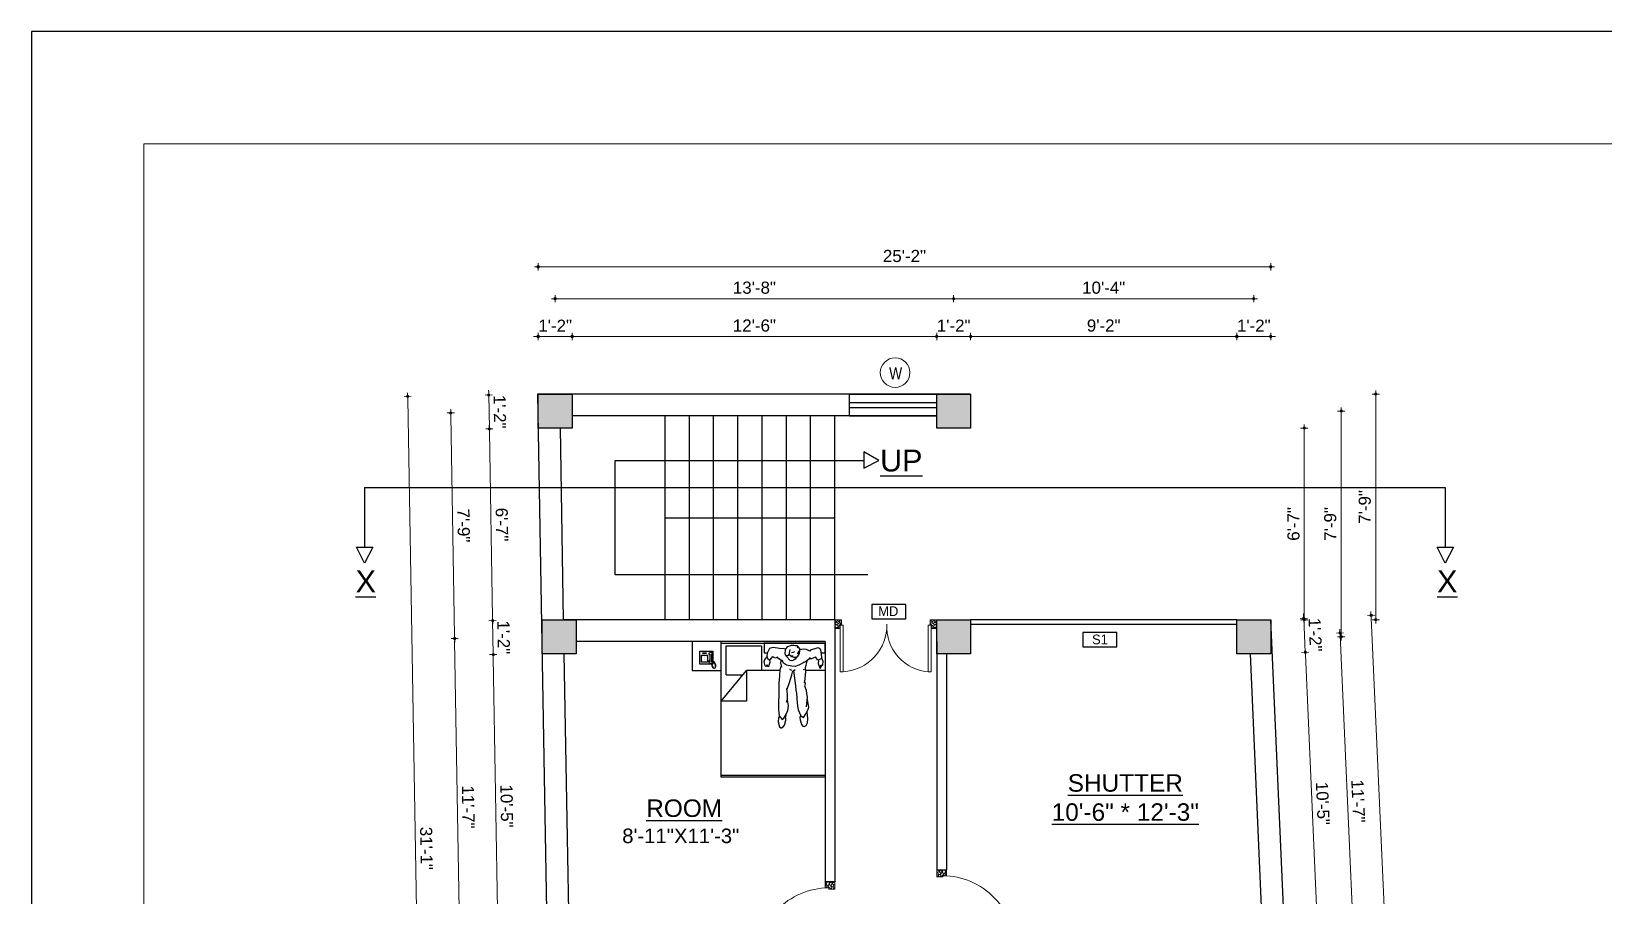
# Model space of a CAD drawing. Header units: inches. Extents: x -4763 to -1586, y -14268 to -12020.
# Drawn here: x -4763 to -4115, y -12376 to -12020 of the extents above; entities that cross this region are included whole.
import ezdxf

# ---------------------------------------------------------------- set-up
doc = ezdxf.new("R2010")
doc.units = ezdxf.units.IN
doc.header["$LTSCALE"] = 0.5
doc.header["$MEASUREMENT"] = 0
doc.header["$PDMODE"] = 66
for name, color, linetype, lineweight in [('door', 202, 'Continuous', 5), ('Ele', 7, 'Continuous', 30), ('ELE1', 3, 'Continuous', 9), ('hatch', 9, 'Continuous', 0), ('TEXT', 220, 'Continuous', 9), ('Toilet', 7, 'Continuous', 25), ('wall', 20, 'Continuous', 40)]:
    doc.layers.add(name, color=color, linetype=linetype, lineweight=lineweight)
doc.layers.add('furniture', color=31, linetype='Continuous')
doc.styles.add('arial', font='arial.ttf')
doc.styles.add('ordinary', font='ARIALN.TTF')
doc.styles.get("Standard").update_dxf_attribs({"font": 'arial.ttf'})
doc.dimstyles.new('S8', dxfattribs={"dimtxt": 5, "dimasz": 1, "dimexe": 6, "dimexo": 18, "dimgap": 1.9375, "dimtad": 1, "dimdec": 0, "dimzin": 3, "dimdsep": 46, "dimlunit": 4, "dimtxsty": 'Standard', "dimblk": 'dot 2', "dimcen": 12, "dimse1": 1, "dimse2": 1, "dimclrd": 1, "dimclre": 1, "dimclrt": 256, "dimadec": 0, "dimazin": 0, "dimtfac": 0.75, "dimtdec": 0, "dimtix": 1, "dimtmove": 1, "dimatfit": 3, "dimldrblk": 'DOT', "dimfxl": 1, "dimtolj": 1, "dimtzin": 0, "dimlwd": 9, "dimlwe": 9, "dimarcsym": 0})

# ---------------------------------------------------------------- blocks, each defined once
blk = doc.blocks.new('dot1')
at = {"layer": 'hatch'}
h = blk.add_hatch(color=256, dxfattribs=at)
edge = h.paths.add_edge_path()
edge.add_arc((0, 0), 1, 0, 360)
for p, q in [((3, 0), (-3, 0)), ((0, 3), (0, -3))]:
    blk.add_line(p, q, dxfattribs=at)
blk.add_circle((0, 0), 1, dxfattribs=at)
blk = doc.blocks.new('dot 2')
at = {"layer": 'hatch', "xscale": 0.5, "yscale": 0.5, "zscale": 0.5}
blk.add_blockref('dot1', (0, 0), dxfattribs=at)
blk = doc.blocks.new('*D1539')
at = {"layer": 'Defpoints', "color": 0, "transparency": 16777216}
for p in [(-4382.8, -12130.14), (-4547.16, -12169.47), (-4382.8, -12169.47)]:
    blk.add_point(p, dxfattribs=at)
at = {"layer": 'Toilet', "color": 1, "lineweight": 9, "transparency": 16777216}
blk.add_line((-4546.16, -12130.14), (-4383.8, -12130.14), dxfattribs=at)
at = {"layer": 'Toilet', "color": 1, "lineweight": 9, "transparency": 16777216, "rotation": 180}
blk.add_blockref('dot 2', (-4547.16, -12130.14), dxfattribs=at)
at = {"layer": 'Toilet', "color": 1, "lineweight": 9, "transparency": 16777216}
blk.add_blockref('dot 2', (-4382.8, -12130.14), dxfattribs=at)
at = {"layer": 'Toilet', "transparency": 16777216, "insert": (-4464.98, -12125.64), "char_height": 5, "attachment_point": 5}
blk.add_mtext('\\A1;13\'-8"', dxfattribs=at)
blk = doc.blocks.new('_Dot')
at = {"color": 0, "linetype": 'ByBlock', "lineweight": -2}
blk.add_line((-0.5, 0), (-1, 0), dxfattribs=at)
at = {"color": 0, "linetype": 'ByBlock', "const_width": 0.5}
blk.add_lwpolyline([(-0.25, 0, 1), (0.25, 0, 1)], format="xyb", close=True, dxfattribs=at)
blk = doc.blocks.new('*D1540')
at = {"layer": 'Defpoints', "color": 0, "transparency": 16777216}
for p in [(-4259.01, -12130.14), (-4382.8, -12169.47), (-4259.01, -12262.47)]:
    blk.add_point(p, dxfattribs=at)
at = {"layer": 'Toilet', "color": 1, "lineweight": 9, "transparency": 16777216}
blk.add_line((-4381.8, -12130.14), (-4260.01, -12130.14), dxfattribs=at)
at = {"layer": 'Toilet', "color": 1, "lineweight": 9, "transparency": 16777216, "rotation": 180}
blk.add_blockref('dot 2', (-4382.8, -12130.14), dxfattribs=at)
at = {"layer": 'Toilet', "color": 1, "lineweight": 9, "transparency": 16777216}
blk.add_blockref('dot 2', (-4259.01, -12130.14), dxfattribs=at)
at = {"layer": 'Toilet', "transparency": 16777216, "insert": (-4320.91, -12125.64), "char_height": 5, "attachment_point": 5}
blk.add_mtext('\\A1;10\'-4"', dxfattribs=at)
blk = doc.blocks.new('BED3')
at = {"layer": 'furniture'}
for p, q in [((82.68, 78), (22.7, 78)), ((22.7, 78), (22.7, 0)), ((82.68, 77.07), (22.7, 77.07)), ((82.68, 0), (82.68, 78)), ((55.62, 46.25), (56.4, 49.04)), ((55.84, 43.84), (55.62, 46.25)), ((56.4, 49.04), (57.04, 49.66)), ((57.04, 49.66), (57.58, 49.68)), ((57.58, 49.68), (58.45, 49.02)), ((58.45, 49.02), (59.2, 48.07)), ((59.2, 48.07), (60.04, 45.31)), ((60.04, 45.31), (59.91, 42.62)), ((68.21, 45.01), (69.06, 47.68)), ((69.06, 47.68), (69.82, 48.74)), ((69.82, 48.74), (70.54, 48.93)), ((70.54, 48.93), (71.64, 48.3)), ((71.64, 48.3), (72.45, 46.86)), ((72.45, 46.86), (72.74, 44.58)), ((55.77, 39.3), (56.17, 42.85)), ((55.86, 37.43), (55.77, 39.3)), ((56.1, 43.24), (55.84, 43.84)), ((55.94, 28.37), (55.86, 37.43)), ((56.17, 42.85), (57.82, 44.78)), ((57.82, 44.78), (58.8, 44.14)), ((58.8, 44.14), (59.86, 42.48)), ((59.86, 42.48), (61.08, 39.6)), ((60.07, 43.56), (60.16, 41.76)), ((61.47, 36.81), (60.9, 33.73)), ((61.08, 39.6), (61.47, 36.81)), ((66.61, 35.43), (66.9, 38.41)), ((66.9, 38.41), (67.36, 39.62)), ((67.36, 39.62), (68.66, 42.69)), ((68.17, 43.63), (68.21, 45.01)), ((68.55, 42.73), (68.17, 43.63)), ((68.66, 42.69), (70.17, 43.72)), ((70.17, 43.72), (71.54, 41.65)), ((71.54, 41.65), (72.48, 39.91)), ((71.88, 37.55), (72.48, 32.06)), ((72.55, 42.33), (72.29, 40.63)), ((73.32, 37.94), (72.46, 33.27)), ((72.48, 39.91), (73.07, 38.35)), ((72.74, 44.58), (72.55, 42.33)), ((73.07, 38.35), (73.32, 37.94)), ((37.32, 34.32, 11.36), (22.7, 34.32, 11.36)), ((22.7, 34.32, 11.36), (37.32, 16.7, 11.36)), ((37.32, 16.7, 11.36), (37.32, 34.32, 11.36)), ((55.89, 23.28), (55.94, 28.37)), ((60.44, 34.96), (60.97, 33.2)), ((60.98, 30.23), (60.64, 26.94)), ((60.73, 27.31), (62.35, 22.94)), ((60.97, 33.2), (60.98, 30.23)), ((65.5, 25.57), (65.74, 27.99)), ((65.74, 27.99), (66.23, 29.64)), ((66.23, 29.64), (66.61, 35.43)), ((66.23, 29.64), (66.4, 29.73)), ((71.85, 28.13), (70.94, 25.62)), ((72.17, 29.82), (71.85, 28.13)), ((72.48, 32.06), (72.17, 29.82)), ((25.57, 19.05, 12.8), (34.97, 19.05, 12.8)), ((25.57, 19.05, 12.8), (25.57, 2.35, 12.8)), ((56.15, 22.44), (55.89, 23.28)), ((56.53, 16.29), (56.15, 22.44)), ((62.35, 22.94), (63.47, 19.17)), ((63.47, 19.17), (64, 16.77)), ((64.38, 16.74), (65.5, 25.57)), ((70.61, 23.8), (71.04, 23.14)), ((71.26, 24.42), (70.99, 23.14)), ((71.04, 23.14), (71.48, 17.3)), ((71.05, 25.86), (71.26, 24.42)), ((6, 16.7), (22.7, 16.7)), ((6, 0), (6, 16.7)), ((10.41, 13.05, 27.83), (10.41, 5.54, 27.83)), ((18.02, 13.05, 27.83), (10.41, 13.05, 27.83)), ((11.39, 11.89, 27.83), (11.39, 7.83, 27.83)), ((14.87, 11.89, 27.83), (11.39, 11.89, 27.83)), ((12.26, 11.17, 27.83), (12.26, 11.17, 27.83)), ((12.26, 10.3, 27.83), (12.26, 10.3, 27.83)), ((12.26, 9.43, 27.83), (12.26, 9.43, 27.83)), ((13.13, 11.17, 27.83), (13.13, 11.17, 27.83)), ((13.13, 10.3, 27.83), (13.13, 10.3, 27.83)), ((13.13, 9.43, 27.83), (13.13, 9.43, 27.83)), ((14, 11.17, 27.83), (14, 11.17, 27.83)), ((14, 10.3, 27.83), (14, 10.3, 27.83)), ((14, 9.43, 27.83), (14, 9.43, 27.83)), ((14.87, 7.83, 27.83), (14.87, 11.89, 27.83)), ((16.24, 6.99, 27.83), (16.24, 11.62, 27.83)), ((17.03, 12.53, 27.83), (17.37, 13.59, 27.83)), ((17.17, 6.99, 27.83), (17.17, 11.62, 27.83)), ((17.18, 13.77, 27.83), (17.74, 13.96, 27.83)), ((17.37, 14.14, 27.83), (17.92, 14.33, 27.83)), ((17.55, 14.52, 27.83), (18.11, 14.7, 27.83)), ((17.74, 14.89, 27.83), (18.29, 15.07, 27.83)), ((18.02, 5.54, 27.83), (18.02, 13.05, 27.83)), ((18.11, 11.36, 27.83), (18.67, 11.55, 27.83)), ((18.23, 15.34, 27.83), (18.79, 15.52, 27.83)), ((18.29, 11.73, 27.83), (18.85, 11.92, 27.83)), ((18.48, 12.1, 27.83), (19.04, 12.29, 27.83)), ((18.67, 15.07, 27.83), (19.22, 15.26, 27.83)), ((18.67, 12.47, 27.83), (19.22, 12.66, 27.83)), ((18.85, 14.7, 27.83), (19.41, 14.89, 27.83)), ((18.85, 12.85, 27.83), (19.41, 13.03, 27.83)), ((19.04, 14.33, 27.83), (19.59, 14.52, 27.83)), ((19.04, 13.96, 27.83), (19.59, 14.14, 27.83)), ((19.04, 13.59, 27.83), (19.59, 13.77, 27.83)), ((19.04, 13.22, 27.83), (19.59, 13.4, 27.83)), ((22.7, 16.7), (22.7, 0)), ((56.5, 16.7, 11.36), (37.32, 16.7, 11.36)), ((45.91, 2.35, 12.8), (45.91, 16.7, 12.8)), ((48.05, 13.99), (47.51, 11.59)), ((47.51, 11.59), (47.82, 10.37)), ((47.82, 10.37), (49.19, 8.7)), ((48.58, 14.25), (48.05, 13.99)), ((49.2, 13.35), (48.58, 14.25)), ((49.19, 8.7), (49.53, 9.73)), ((49.49, 13.67), (49.2, 13.35)), ((50.24, 14.49), (49.48, 14.3)), ((49.48, 14.3), (49.49, 13.67)), ((49.53, 9.73), (50.23, 10.33)), ((50.8, 12), (49.97, 14.43)), ((50.23, 10.33), (50.82, 10.44)), ((50.57, 10.41), (50.8, 12)), ((52.33, 8.58), (50.82, 10.44)), ((53.04, 9.08), (52.52, 8.78)), ((54, 9.47), (53.04, 9.08)), ((55.17, 8.96), (54, 9.47)), ((55.99, 9.94), (54.93, 8.71)), ((57.02, 10.57), (55.99, 9.94)), ((57.25, 14.12), (56.53, 16.29)), ((57.18, 10.87), (57.02, 12.68)), ((58.21, 11.01), (57.02, 10.57)), ((57.09, 12.8), (57.46, 14.74)), ((58.72, 12.47), (58.02, 11.13)), ((60.45, 13.6), (58.72, 12.47)), ((63.39, 14.22), (60.45, 13.6)), ((62.52, 10.98), (60.46, 8.61)), ((62.14, 15.88), (63.34, 16.39)), ((63.53, 11.08), (62.52, 10.98)), ((65.39, 14.26), (63.39, 14.22)), ((64.83, 9.23), (63.51, 8.83)), ((64.43, 10.74), (63.53, 11.08)), ((65.36, 10.15), (64.43, 10.74)), ((64.68, 16.66), (65.34, 15.99)), ((65.92, 9.13), (64.83, 9.23)), ((66.22, 9.05), (65.36, 10.15)), ((67.58, 13.58), (65.39, 14.26)), ((66.53, 8.85), (65.92, 9.13)), ((70.45, 11.96), (67.58, 13.58)), ((70.93, 11.78), (69.96, 12.07)), ((70.61, 16.18), (70.18, 16.06)), ((71.32, 15.89), (70.61, 16.18)), ((72.16, 11.08), (70.93, 11.78)), ((71.48, 17.3), (71.29, 15.12)), ((71.42, 14.88), (71.74, 13.49)), ((82.68, 16.7, 11.36), (71.43, 16.7, 11.36)), ((71.74, 13.49), (72.22, 11.27)), ((73.33, 10.21), (72.16, 11.08)), ((74.08, 9.07), (73.33, 10.21)), ((74.72, 9.88), (73.62, 9.87)), ((77.15, 8.93), (74.72, 9.88)), ((78.49, 10.75), (77.21, 8.85)), ((80.06, 10.21), (78.49, 10.75)), ((78.72, 12.64), (79.29, 14.19)), ((78.75, 10.7), (78.72, 12.64)), ((79.29, 14.19), (79.36, 15.12)), ((79.36, 15.12), (79.94, 15.32)), ((80.14, 15.04), (79.94, 15.32)), ((80.63, 9.62), (80.06, 10.21)), ((80.14, 15.04), (80.27, 13.65)), ((80.27, 13.65), (80.8, 13.64)), ((80.35, 14.44), (81.28, 13.42)), ((81.57, 11.37), (80.69, 9.59)), ((80.69, 9.59), (80.83, 8.87)), ((81.28, 13.42), (81.57, 11.37)), ((82.68, 0), (82.68, 16.7)), ((22.7, 0), (6, 0)), ((10.41, 5.54, 27.83), (18.02, 5.54, 27.83)), ((11.39, 7.83, 27.83), (14.87, 7.83, 27.83)), ((12.26, 8.56, 27.83), (12.26, 8.56, 27.83)), ((14.14, 6.82, 27.83), (12.26, 6.82, 27.83)), ((12.26, 6.82, 27.83), (12.26, 6.38, 27.83)), ((12.26, 6.38, 27.83), (14.14, 6.38, 27.83)), ((13.13, 8.56, 27.83), (13.13, 8.56, 27.83)), ((14, 8.56, 27.83), (14, 8.56, 27.83)), ((14.14, 6.38, 27.83), (14.14, 6.82, 27.83)), ((22.7, 0.93), (82.68, 0.93)), ((82.68, 0), (22.7, 0)), ((25.57, 2.35, 12.8), (45.91, 2.35, 12.8)), ((49.19, 8.7), (49.43, 6.53)), ((49.43, 6.53), (50.75, 3.79)), ((50.75, 3.79), (52.76, 3.16)), ((52.76, 3.16), (56.32, 3.84)), ((56.49, 4.04), (58.19, 3.71)), ((58.19, 3.71), (60.06, 4.24)), ((60.46, 8.61), (59.63, 7.18)), ((59.63, 7.18), (59.81, 4.59)), ((59.81, 4.59), (61.11, 2.74)), ((61.01, 8.19), (60.36, 8.12)), ((61.91, 7.66), (61.01, 8.19)), ((61.11, 2.74), (63.3, 2.13)), ((61.89, 7.62), (62.6, 4.47)), ((63.51, 8.83), (61.91, 7.66)), ((64.19, 8.31), (62.87, 8.32)), ((63.3, 2.13), (64.69, 2.1)), ((64.05, 6.26), (63.37, 6.45)), ((65.09, 5.81), (64.05, 6.26)), ((64.69, 2.1), (65.39, 2.31)), ((65.39, 2.31), (66.31, 2.32)), ((66.31, 2.32), (67.14, 3.19)), ((67.66, 6.94), (66.53, 8.85)), ((66.95, 3.11), (66.64, 3.83)), ((66.69, 6.96), (67.8, 5.35)), ((67.14, 3.19), (67.97, 3.86)), ((67.89, 5.13), (67.66, 6.94)), ((67.97, 3.86), (67.89, 5.13)), ((69.96, 4.39), (68.14, 4.83)), ((71.97, 4.61), (69.96, 4.39)), ((73.8, 5.44), (71.97, 4.61)), ((74.23, 5.03), (73.8, 5.44)), ((78.53, 3.57), (74.23, 5.03)), ((79.56, 4.01), (78.53, 3.57)), ((80.14, 4.81), (79.56, 4.01)), ((80.83, 8.87), (80.14, 4.81))]:
    blk.add_line(p, q, dxfattribs=at)
blk.add_lwpolyline([(80.42, 6.46), (82.68, 6.46), (82.68, 0.93), (47.51, 0.93), (47.51, 6.46), (49.46, 6.46)], dxfattribs=at)
for centre, start, end in [((16.7, 11.62, 27.83), 298.49146, 241.50854), ((16.7, 6.99, 27.83), 118.49146, 61.50854)]:
    blk.add_arc(centre, 0.972, start, end, dxfattribs=at)
blk = doc.blocks.new('A$C27B36B59')
at = {"layer": 'door'}
for p, q in [((0, 4), (0, 0)), ((2.5, 4), (0, 4)), ((0, 0), (3, 0)), ((2.5, 2.5), (2.5, 4)), ((3, 2.5), (2.5, 2.5)), ((3, 0), (3, 2.5))]:
    blk.add_line(p, q, dxfattribs=at)
for centre, radius, start, end in [((-1.4, -0.54), 4.75, 22.14107, 72.83803), ((1.34, 2.09), 1.64, 45.13802, 144.89476), ((2.21, 0.3), 2.49, 83.31492, 152.65798), ((0.13, 0.37), 2.05, 349.48753, 93.68048), ((1.96, -0.47), 2.01, 58.74475, 166.49498), ((-0.06, 0.32), 1.13, 343.54197, 86.94698), ((2.08, -0.4), 1.17, 38.28162, 160.15192)]:
    blk.add_arc(centre, radius, start, end, dxfattribs=at)
blk = doc.blocks.new('D2')
at = {"layer": 'door'}
for p, q in [((74473.95, 24047.59), (74473.95, 24018.09)), ((74473.95, 24047.59), (74475.45, 24047.59)), ((74475.45, 24047.59), (74475.45, 24018.13))]:
    blk.add_line(p, q, dxfattribs=at)
blk.add_arc((74473.95, 24047.59), 29.5, 180, 272.9146, dxfattribs=at)
at = {"layer": 'door', "xscale": -1, "rotation": 180}
blk.add_blockref('A$C27B36B59', (74441.95, 24050.09), dxfattribs=at)
at = {"layer": 'door', "rotation": 180}
blk.add_blockref('A$C27B36B59', (74477.95, 24050.09), dxfattribs=at)
blk = doc.blocks.new('*D1541')
at = {"layer": 'Defpoints', "color": 0, "transparency": 16777216}
for p in [(-4540.16, -12145.73), (-4554.16, -12169.47), (-4540.16, -12169.47)]:
    blk.add_point(p, dxfattribs=at)
at = {"layer": 'Toilet', "color": 1, "lineweight": 9, "transparency": 16777216}
for p, q in [((-4555.16, -12145.73), (-4556.16, -12145.73)), ((-4554.16, -12145.73), (-4540.16, -12145.73)), ((-4539.16, -12145.73), (-4538.16, -12145.73))]:
    blk.add_line(p, q, dxfattribs=at)
blk.add_blockref('dot 2', (-4554.16, -12145.73), dxfattribs=at)
at = {"layer": 'Toilet', "color": 1, "lineweight": 9, "transparency": 16777216, "rotation": 180}
blk.add_blockref('dot 2', (-4540.16, -12145.73), dxfattribs=at)
at = {"layer": 'Toilet', "transparency": 16777216, "insert": (-4547.16, -12141.28), "char_height": 5, "attachment_point": 5}
blk.add_mtext('\\A1;1\'-2"', dxfattribs=at)
blk = doc.blocks.new('*D1542')
at = {"layer": 'Defpoints', "color": 0, "transparency": 16777216}
for p in [(-4389.8, -12145.73), (-4540.16, -12169.47), (-4389.8, -12169.47)]:
    blk.add_point(p, dxfattribs=at)
at = {"layer": 'Toilet', "color": 1, "lineweight": 9, "transparency": 16777216}
blk.add_line((-4539.16, -12145.73), (-4390.8, -12145.73), dxfattribs=at)
at = {"layer": 'Toilet', "color": 1, "lineweight": 9, "transparency": 16777216, "rotation": 180}
blk.add_blockref('dot 2', (-4540.16, -12145.73), dxfattribs=at)
at = {"layer": 'Toilet', "color": 1, "lineweight": 9, "transparency": 16777216}
blk.add_blockref('dot 2', (-4389.8, -12145.73), dxfattribs=at)
at = {"layer": 'Toilet', "transparency": 16777216, "insert": (-4464.98, -12141.24), "char_height": 5, "attachment_point": 5}
blk.add_mtext('\\A1;12\'-6"', dxfattribs=at)
blk = doc.blocks.new('*D1543')
at = {"layer": 'Defpoints', "color": 0, "transparency": 16777216}
for p in [(-4375.8, -12145.73), (-4389.8, -12169.47), (-4375.8, -12169.47)]:
    blk.add_point(p, dxfattribs=at)
at = {"layer": 'Toilet', "color": 1, "lineweight": 9, "transparency": 16777216}
for p, q in [((-4390.8, -12145.73), (-4391.8, -12145.73)), ((-4389.8, -12145.73), (-4375.8, -12145.73)), ((-4374.8, -12145.73), (-4373.8, -12145.73))]:
    blk.add_line(p, q, dxfattribs=at)
blk.add_blockref('dot 2', (-4389.8, -12145.73), dxfattribs=at)
at = {"layer": 'Toilet', "color": 1, "lineweight": 9, "transparency": 16777216, "rotation": 180}
blk.add_blockref('dot 2', (-4375.8, -12145.73), dxfattribs=at)
at = {"layer": 'Toilet', "transparency": 16777216, "insert": (-4382.8, -12141.28), "char_height": 5, "attachment_point": 5}
blk.add_mtext('\\A1;1\'-2"', dxfattribs=at)
blk = doc.blocks.new('*D1544')
at = {"layer": 'Defpoints', "color": 0, "transparency": 16777216}
for p in [(-4266.01, -12145.73), (-4375.8, -12169.47), (-4266.01, -12264.47)]:
    blk.add_point(p, dxfattribs=at)
at = {"layer": 'Toilet', "color": 1, "lineweight": 9, "transparency": 16777216}
blk.add_line((-4374.8, -12145.73), (-4267.01, -12145.73), dxfattribs=at)
at = {"layer": 'Toilet', "color": 1, "lineweight": 9, "transparency": 16777216, "rotation": 180}
blk.add_blockref('dot 2', (-4375.8, -12145.73), dxfattribs=at)
at = {"layer": 'Toilet', "color": 1, "lineweight": 9, "transparency": 16777216}
blk.add_blockref('dot 2', (-4266.01, -12145.73), dxfattribs=at)
at = {"layer": 'Toilet', "transparency": 16777216, "insert": (-4320.91, -12141.24), "char_height": 5, "attachment_point": 5}
blk.add_mtext('\\A1;9\'-2"', dxfattribs=at)
blk = doc.blocks.new('*D1545')
at = {"layer": 'Defpoints', "color": 0, "transparency": 16777216}
for p in [(-4252.01, -12145.73), (-4266.01, -12264.47), (-4252.01, -12262.47)]:
    blk.add_point(p, dxfattribs=at)
at = {"layer": 'Toilet', "color": 1, "lineweight": 9, "transparency": 16777216}
for p, q in [((-4267.01, -12145.73), (-4268.01, -12145.73)), ((-4266.01, -12145.73), (-4252.01, -12145.73)), ((-4251.01, -12145.73), (-4250.01, -12145.73))]:
    blk.add_line(p, q, dxfattribs=at)
blk.add_blockref('dot 2', (-4266.01, -12145.73), dxfattribs=at)
at = {"layer": 'Toilet', "color": 1, "lineweight": 9, "transparency": 16777216, "rotation": 180}
blk.add_blockref('dot 2', (-4252.01, -12145.73), dxfattribs=at)
at = {"layer": 'Toilet', "transparency": 16777216, "insert": (-4259.01, -12141.28), "char_height": 5, "attachment_point": 5}
blk.add_mtext('\\A1;1\'-2"', dxfattribs=at)
blk = doc.blocks.new('*D1557')
at = {"layer": 'Defpoints', "color": 0, "transparency": 16777216}
for p in [(-4554.4, -12169.47), (-4574.31, -12183.82), (-4554.16, -12183.47)]:
    blk.add_point(p, dxfattribs=at)
at = {"layer": 'Toilet', "color": 1, "lineweight": 9, "transparency": 16777216}
for p, q in [((-4574.57, -12168.82), (-4574.59, -12167.82)), ((-4574.55, -12169.82), (-4574.31, -12183.82)), ((-4574.29, -12184.82), (-4574.28, -12185.82))]:
    blk.add_line(p, q, dxfattribs=at)
for p, rotation in [((-4574.55, -12169.82), 270.9891790651088), ((-4574.31, -12183.82), 90.98917906510874)]:
    blk.add_blockref('dot 2', p, dxfattribs=dict(at, rotation=rotation))
at = {"layer": 'Toilet', "transparency": 16777216, "insert": (-4569.98, -12176.74), "char_height": 5, "attachment_point": 5, "rotation": 270.98918}
blk.add_mtext('\\A1;1\'-2"', dxfattribs=at)
blk = doc.blocks.new('*D1558')
at = {"layer": 'Defpoints', "color": 0, "transparency": 16777216}
for p in [(-4554.16, -12183.47), (-4572.95, -12262.82), (-4552.56, -12262.47)]:
    blk.add_point(p, dxfattribs=at)
at = {"layer": 'Toilet', "color": 1, "lineweight": 9, "transparency": 16777216}
blk.add_line((-4574.29, -12184.82), (-4572.96, -12261.82), dxfattribs=at)
for p, rotation in [((-4574.31, -12183.82), 90.98917906508004), ((-4572.95, -12262.82), 270.98917906508)]:
    blk.add_blockref('dot 2', p, dxfattribs=dict(at, rotation=rotation))
at = {"layer": 'Toilet', "transparency": 16777216, "insert": (-4569.14, -12223.24), "char_height": 5, "attachment_point": 5, "rotation": 270.98918}
blk.add_mtext('\\A1;6\'-7"', dxfattribs=at)
blk = doc.blocks.new('*D1559')
at = {"layer": 'Defpoints', "color": 0, "transparency": 16777216}
for p in [(-4552.56, -12262.47), (-4572.7, -12276.82), (-4552.56, -12276.47)]:
    blk.add_point(p, dxfattribs=at)
at = {"layer": 'Toilet', "color": 1, "lineweight": 9, "transparency": 16777216}
for p, q in [((-4572.96, -12261.82), (-4572.98, -12260.82)), ((-4572.95, -12262.82), (-4572.7, -12276.82)), ((-4572.69, -12277.82), (-4572.67, -12278.82))]:
    blk.add_line(p, q, dxfattribs=at)
for p, rotation in [((-4572.95, -12262.82), 270.98917906508), ((-4572.7, -12276.82), 90.98917906508004)]:
    blk.add_blockref('dot 2', p, dxfattribs=dict(at, rotation=rotation))
at = {"layer": 'Toilet', "transparency": 16777216, "insert": (-4568.38, -12269.74), "char_height": 5, "attachment_point": 5, "rotation": 270.98918}
blk.add_mtext('\\A1;1\'-2"', dxfattribs=at)
blk = doc.blocks.new('*D1546')
at = {"layer": 'Defpoints', "color": 0, "transparency": 16777216}
for p in [(-4552.56, -12276.47), (-4570.55, -12401.82), (-4550.16, -12401.47)]:
    blk.add_point(p, dxfattribs=at)
at = {"layer": 'Toilet', "color": 1, "lineweight": 9, "transparency": 16777216}
blk.add_line((-4572.69, -12277.82), (-4570.56, -12400.82), dxfattribs=at)
for p, rotation in [((-4572.7, -12276.82), 90.98917906508004), ((-4570.55, -12401.82), 270.98917906508)]:
    blk.add_blockref('dot 2', p, dxfattribs=dict(at, rotation=rotation))
at = {"layer": 'Toilet', "transparency": 16777216, "insert": (-4567.14, -12339.24), "char_height": 5, "attachment_point": 5, "rotation": 270.98918}
blk.add_mtext('\\A1;10\'-5"', dxfattribs=at)
blk = doc.blocks.new('*D1551')
at = {"layer": 'Defpoints', "color": 0, "transparency": 16777216}
for p in [(-4588.62, -12270.21), (-4545.56, -12269.47), (-4543.16, -12408.47)]:
    blk.add_point(p, dxfattribs=at)
at = {"layer": 'Toilet', "color": 1, "lineweight": 9, "transparency": 16777216}
blk.add_line((-4586.24, -12408.21), (-4588.61, -12271.21), dxfattribs=at)
for p, rotation in [((-4588.62, -12270.21), 90.98917906508001), ((-4586.22, -12409.21), 270.98917906508)]:
    blk.add_blockref('dot 2', p, dxfattribs=dict(at, rotation=rotation))
at = {"layer": 'Toilet', "transparency": 16777216, "insert": (-4582.98, -12339.64), "char_height": 5, "attachment_point": 5, "rotation": 270.98918}
blk.add_mtext('\\A1;11\'-7"', dxfattribs=at)
blk = doc.blocks.new('*D1560')
at = {"layer": 'Defpoints', "color": 0, "transparency": 16777216}
for p in [(-4590.23, -12177.21), (-4547.16, -12176.47), (-4545.56, -12269.47)]:
    blk.add_point(p, dxfattribs=at)
at = {"layer": 'Toilet', "color": 1, "lineweight": 9, "transparency": 16777216}
blk.add_line((-4588.64, -12269.21), (-4590.21, -12178.21), dxfattribs=at)
for p, rotation in [((-4590.23, -12177.21), 90.98917906508001), ((-4588.62, -12270.21), 270.98917906508)]:
    blk.add_blockref('dot 2', p, dxfattribs=dict(at, rotation=rotation))
at = {"layer": 'Toilet', "transparency": 16777216, "insert": (-4584.94, -12223.64), "char_height": 5, "attachment_point": 5, "rotation": 270.98918}
blk.add_mtext('\\A1;7\'-9"', dxfattribs=at)
blk = doc.blocks.new('*D1396')
at = {"layer": 'Defpoints', "color": 0, "transparency": 16777216}
for p in [(-4554.4, -12169.47), (-4601.55, -12543.14), (-4547.97, -12542.21)]:
    blk.add_point(p, dxfattribs=at)
at = {"layer": 'Toilet', "color": 1, "lineweight": 9, "transparency": 16777216}
blk.add_line((-4607.97, -12171.39), (-4601.57, -12542.14), dxfattribs=at)
for p, rotation in [((-4607.99, -12170.39), 90.98917906510306), ((-4601.55, -12543.14), 270.9891790651031)]:
    blk.add_blockref('dot 2', p, dxfattribs=dict(at, rotation=rotation))
at = {"layer": 'Toilet', "transparency": 16777216, "insert": (-4600.28, -12356.69), "char_height": 5, "attachment_point": 5, "rotation": 270.98918}
blk.add_mtext('\\A1;31\'-1"', dxfattribs=at)
blk = doc.blocks.new('*D1397')
at = {"layer": 'Defpoints', "color": 0, "transparency": 16777216}
for p in [(-4238.39, -12261.87), (-4252.01, -12262.47), (-4252.01, -12276.47)]:
    blk.add_point(p, dxfattribs=at)
at = {"layer": 'Toilet', "color": 1, "lineweight": 9, "transparency": 16777216}
for p, q in [((-4238.43, -12260.87), (-4238.48, -12259.87)), ((-4237.77, -12275.84), (-4238.39, -12261.87)), ((-4237.72, -12276.84), (-4237.68, -12277.84))]:
    blk.add_line(p, q, dxfattribs=at)
for p, rotation in [((-4238.39, -12261.87), 272.5363597221281), ((-4237.77, -12275.84), 92.53635972212807)]:
    blk.add_blockref('dot 2', p, dxfattribs=dict(at, rotation=rotation))
at = {"layer": 'Toilet', "transparency": 16777216, "insert": (-4233.64, -12268.65), "char_height": 5, "attachment_point": 5, "rotation": 272.53636}
blk.add_mtext('\\A1;1\'-2"', dxfattribs=at)
blk = doc.blocks.new('*D1571')
at = {"layer": 'Defpoints', "color": 0, "transparency": 16777216}
for p in [(-4259.01, -12269.47), (-4252.86, -12408.47), (-4217.28, -12406.89)]:
    blk.add_point(p, dxfattribs=at)
at = {"layer": 'Toilet', "color": 1, "lineweight": 9, "transparency": 16777216}
blk.add_line((-4223.4, -12268.89), (-4217.33, -12405.89), dxfattribs=at)
for p, rotation in [((-4223.44, -12267.89), 92.53635972209058), ((-4217.28, -12406.89), 272.5363597220905)]:
    blk.add_blockref('dot 2', p, dxfattribs=dict(at, rotation=rotation))
at = {"layer": 'Toilet', "transparency": 16777216, "insert": (-4215.92, -12337.2), "char_height": 5, "attachment_point": 5, "rotation": 272.53636}
blk.add_mtext('\\A1;11\'-7"', dxfattribs=at)
blk = doc.blocks.new('*D1568')
at = {"layer": 'Defpoints', "color": 0, "transparency": 16777216}
for p in [(-4382.8, -12176.47), (-4222.94, -12176.47), (-4382.8, -12269.47)]:
    blk.add_point(p, dxfattribs=at)
at = {"layer": 'Toilet', "color": 1, "lineweight": 9, "transparency": 16777216}
blk.add_line((-4222.94, -12268.47), (-4222.94, -12177.47), dxfattribs=at)
for p, rotation in [((-4222.94, -12176.47), 90), ((-4222.94, -12269.47), 270)]:
    blk.add_blockref('dot 2', p, dxfattribs=dict(at, rotation=rotation))
at = {"layer": 'Toilet', "transparency": 16777216, "insert": (-4227.43, -12222.97), "char_height": 5, "attachment_point": 5, "rotation": 90}
blk.add_mtext('\\A1;7\'-9"', dxfattribs=at)
blk = doc.blocks.new('*D1569')
at = {"layer": 'Defpoints', "color": 0, "transparency": 16777216}
for p in [(-4375.8, -12169.47), (-4375.8, -12262.47), (-4208.72, -12262.47)]:
    blk.add_point(p, dxfattribs=at)
at = {"layer": 'Toilet', "color": 1, "lineweight": 9, "transparency": 16777216}
blk.add_line((-4208.72, -12170.47), (-4208.72, -12261.47), dxfattribs=at)
for p, rotation in [((-4208.72, -12169.47), 90), ((-4208.72, -12262.47), 270)]:
    blk.add_blockref('dot 2', p, dxfattribs=dict(at, rotation=rotation))
at = {"layer": 'Toilet', "transparency": 16777216, "insert": (-4213.21, -12215.97), "char_height": 5, "attachment_point": 5, "rotation": 90}
blk.add_mtext('\\A1;7\'-9"', dxfattribs=at)
blk = doc.blocks.new('*D1400')
at = {"layer": 'Defpoints', "color": 0, "transparency": 16777216}
for p in [(-4252.01, -12262.47), (-4193.09, -12656.07), (-4234.5, -12657.91)]:
    blk.add_point(p, dxfattribs=at)
at = {"layer": 'Toilet', "color": 1, "lineweight": 9, "transparency": 16777216}
blk.add_line((-4210.56, -12261.63), (-4193.13, -12655.07), dxfattribs=at)
for p, rotation in [((-4210.6, -12260.63), 92.53635972209025), ((-4193.09, -12656.07), 272.5363597220903)]:
    blk.add_blockref('dot 2', p, dxfattribs=dict(at, rotation=rotation))
at = {"layer": 'Toilet', "transparency": 16777216, "insert": (-4197.36, -12458.16), "char_height": 5, "attachment_point": 5, "rotation": 272.53636}
blk.add_mtext('\\A1;33\'-0"', dxfattribs=at)

msp = doc.modelspace()

# ---------------------------------------------------------------- hatches: boundary and pattern name
at = {"layer": 'Toilet'}
for points in [[(-4540.16, -12169.47), (-4554.16, -12169.47), (-4554.16, -12183.47), (-4540.16, -12183.47)], [(-4375.8, -12169.47), (-4389.8, -12169.47), (-4389.8, -12183.47), (-4375.8, -12183.47)], [(-4538.56, -12262.47), (-4552.56, -12262.47), (-4552.56, -12276.47), (-4538.56, -12276.47)], [(-4375.8, -12262.47), (-4389.8, -12262.47), (-4389.8, -12276.47), (-4375.8, -12276.47)], [(-4252.01, -12262.47), (-4266.01, -12262.47), (-4266.01, -12276.47), (-4252.01, -12276.47)]]:
    msp.add_hatch(color=1, dxfattribs=at).paths.add_polyline_path(points)

# ---------------------------------------------------------------- linework, layer by layer
at = {"layer": 'Defpoints'}
msp.add_lwpolyline([(-1585.57, -12020.02), (-4763.17, -12020.02), (-4763.17, -14267.99), (-1585.57, -14267.99)], close=True, dxfattribs=at)
at = {"layer": 'door', "ltscale": 0.5}
for p, q in [((-4431.8, -12262.47), (-4429.11, -12262.47)), ((-4431.8, -12266.05), (-4429.65, -12266.05)), ((-4429.56, -12264.71), (-4429.56, -12283.92)), ((-4429.56, -12264.71), (-4428.3, -12264.71)), ((-4429.11, -12264.62), (-4429.11, -12262.47)), ((-4428.3, -12264.71), (-4428.3, -12283.92)), ((-4393.29, -12264.71), (-4393.29, -12283.92)), ((-4392.04, -12264.71), (-4393.29, -12264.71)), ((-4392.48, -12264.62), (-4392.48, -12262.47)), ((-4392.04, -12264.71), (-4392.04, -12283.92)), ((-4389.8, -12266.05), (-4391.95, -12266.05)), ((-4428.3, -12283.92), (-4429.56, -12283.92)), ((-4393.29, -12283.92), (-4392.04, -12283.92))]:
    msp.add_line(p, q, dxfattribs=at)
for centre, radius, start, end in [((-4429.65, -12264.62), 19.35, 273.98139, 1.06091), ((-4391.86, -12265.47), 18.48, 176.25991, 267.10024)]:
    msp.add_arc(centre, radius, start, end, dxfattribs=at)
at = {"layer": 'Ele', "color": 0, "ltscale": 2}
for points in [[(-4416.61, -12262.07), (-4402.56, -12262.07), (-4402.56, -12256.18), (-4416.61, -12256.18)], [(-4329.53, -12273.64), (-4315.47, -12273.64), (-4315.47, -12267.75), (-4329.53, -12267.75)]]:
    msp.add_lwpolyline(points, close=True, dxfattribs=at)
at = {"layer": 'ELE1'}
msp.add_lwpolyline([(-4716.85, -12066.33), (-1631.89, -12066.33), (-1631.89, -14221.67), (-4716.85, -14221.67)], close=True, dxfattribs=at)
msp.add_lwpolyline([(-4716.85, -12066.33), (-1631.89, -12066.33), (-1631.89, -14221.67), (-4716.85, -14221.67)], close=True, dxfattribs=at)
at = {"layer": 'TEXT'}
msp.add_circle((-4406.93, -12160.63), 6.11, dxfattribs=at)
at = {"layer": 'Toilet'}
for p, q in [((-4554.4, -12169.47), (-4547.97, -12542.21)), ((-4375.8, -12169.47), (-4554.4, -12169.47)), ((-4545.16, -12183.47), (-4543.8, -12262.47)), ((-4389.8, -12178.47), (-4540.16, -12178.47)), ((-4501.8, -12220.47), (-4501.8, -12178.47)), ((-4491.8, -12220.47), (-4491.8, -12178.47)), ((-4481.8, -12220.47), (-4481.8, -12178.47)), ((-4471.8, -12220.47), (-4471.8, -12178.47)), ((-4461.8, -12220.47), (-4461.8, -12178.47)), ((-4451.8, -12220.47), (-4451.8, -12178.47)), ((-4441.8, -12220.47), (-4441.8, -12178.47)), ((-4431.8, -12220.47), (-4431.8, -12178.47)), ((-4522.39, -12243.99), (-4522.39, -12196.84)), ((-4522.39, -12196.84), (-4419.87, -12196.84)), ((-4413.71, -12196.84), (-4419.87, -12193.24)), ((-4419.87, -12193.24), (-4419.87, -12199.93)), ((-4419.87, -12199.93), (-4413.71, -12196.84)), ((-4625.74, -12207.94), (-4180.01, -12207.94)), ((-4625.74, -12207.94), (-4625.74, -12232.54)), ((-4180.01, -12207.94), (-4180.01, -12232.54)), ((-4501.8, -12262.47), (-4501.8, -12220.47)), ((-4501.8, -12220.47), (-4431.8, -12220.47)), ((-4491.8, -12262.47), (-4491.8, -12220.47)), ((-4481.8, -12262.47), (-4481.8, -12220.47)), ((-4471.8, -12262.47), (-4471.8, -12220.47)), ((-4461.8, -12262.47), (-4461.8, -12220.47)), ((-4451.8, -12262.47), (-4451.8, -12220.47)), ((-4441.8, -12262.47), (-4441.8, -12220.47)), ((-4431.8, -12262.47), (-4431.8, -12220.47)), ((-4625.74, -12239.08), (-4629.14, -12232.54)), ((-4629.14, -12232.54), (-4622.32, -12232.54)), ((-4622.32, -12232.54), (-4625.74, -12239.08)), ((-4180.01, -12239.08), (-4183.41, -12232.54)), ((-4183.41, -12232.54), (-4176.6, -12232.54)), ((-4176.6, -12232.54), (-4180.01, -12239.08)), ((-4418.23, -12243.99), (-4522.39, -12243.99)), ((-4431.8, -12262.47), (-4543.8, -12262.47)), ((-4431.8, -12262.47), (-4431.8, -12370.47)), ((-4266.01, -12262.47), (-4375.8, -12262.47)), ((-4266.01, -12264.47), (-4375.8, -12264.47)), ((-4234.5, -12657.91), (-4252.01, -12262.47)), ((-4435.8, -12271.47), (-4538.56, -12271.47)), ((-4435.8, -12271.47), (-4435.8, -12370.47)), ((-4389.8, -12271.47), (-4389.8, -12365.47)), ((-4543.55, -12276.47), (-4541.25, -12401.47)), ((-4385.8, -12276.47), (-4385.8, -12365.47)), ((-4254.87, -12401.47), (-4260.4, -12276.47)), ((-4389.8, -12365.47), (-4385.8, -12365.47)), ((-4431.8, -12370.47), (-4435.8, -12370.47))]:
    msp.add_line(p, q, dxfattribs=at)
at = {"layer": 'Toilet', "color": 3}
for p, q in [((-4425.8, -12178.47), (-4425.8, -12169.47)), ((-4425.8, -12169.47), (-4389.8, -12169.47)), ((-4389.8, -12178.47), (-4389.8, -12169.47)), ((-4425.8, -12172.97), (-4389.8, -12172.97)), ((-4425.8, -12174.97), (-4389.8, -12174.97)), ((-4425.8, -12178.47), (-4389.8, -12178.47))]:
    msp.add_line(p, q, dxfattribs=at)
at = {"layer": 'Toilet'}
for points in [[(-4554.16, -12169.47), (-4540.16, -12169.47), (-4540.16, -12183.47), (-4554.16, -12183.47)], [(-4389.8, -12169.47), (-4375.8, -12169.47), (-4375.8, -12183.47), (-4389.8, -12183.47)], [(-4552.56, -12262.47), (-4538.56, -12262.47), (-4538.56, -12276.47), (-4552.56, -12276.47)], [(-4389.8, -12262.47), (-4375.8, -12262.47), (-4375.8, -12276.47), (-4389.8, -12276.47)], [(-4266.01, -12262.47), (-4252.01, -12262.47), (-4252.01, -12276.47), (-4266.01, -12276.47)]]:
    msp.add_lwpolyline(points, close=True, dxfattribs=at)

# ---------------------------------------------------------------- block references
at = {"layer": 'door', "yscale": 0.8957345971579085, "zscale": 0.8957345971564602, "rotation": 180}
for p, xscale in [((-4431.8, -12262.47), -0.8957345971579085), ((-4389.8, -12262.47), 0.8957345971579085)]:
    msp.add_blockref('A$C27B36B59', p, dxfattribs=dict(at, xscale=xscale))
at = {"layer": 'Ele', "ltscale": 2, "extrusion": (0, 0, -1), "xscale": 0.7155555555655155, "yscale": 0.7155555555655155, "zscale": -0.7155555555655155, "rotation": 180}
msp.add_blockref('BED3', (4494.96, -12271.47), dxfattribs=at)
at = {"layer": 'wall', "color": 2, "linetype": 'ByBlock', "xscale": -1, "rotation": 90}
msp.add_blockref('D2', (19660.29, 62076.48), dxfattribs=at)
at = {"layer": 'wall', "color": 2, "linetype": 'ByBlock', "rotation": 270}
msp.add_blockref('D2', (-28481.89, 62071.48), dxfattribs=at)

# ---------------------------------------------------------------- texts
at = {"layer": 'Ele', "color": 0, "ltscale": 2, "attachment_point": 2}
for s, insert, char_height in [('{\\LUP}', (-4404.39, -12192.34), 9), ('{\\LX}', (-4625.27, -12242.16), 9), ('{\\LX}', (-4179.22, -12242.16), 9), ('{\\fArial TUR|b0|i0|c162|p34;\\LSHUTTER\\fArial TUR|b0|i0|c0|p34;\\P10\'-6" * 12\'-3"\\fArial TUR|b0|i0|c162|p34; }', (-4312, -12326.13), 7.2), ('{\\fArial TUR|b0|i0|c162|p34;\\L ROOM\\P\\fArial TUR|b0|i0|c0|p34;\\H0.8333x;\\l8\\fArial TUR|b0|i0|c162|p34;\'-\\fArial TUR|b0|i0|c0|p34;11"X11\'-3"}', (-4495.35, -12336.53), 7.2)]:
    msp.add_mtext(s, dxfattribs=dict(at, insert=insert, char_height=char_height))
at = {"layer": 'Ele', "color": 0, "ltscale": 2, "char_height": 4, "attachment_point": 2, "style": 'arial'}
for s, insert in [('{\\fCentury Gothic|b0|i0|c0|p34;MD}', (-4409.76, -12256.93)), ('{\\fCentury Gothic|b0|i0|c0|p34;S1}', (-4322.45, -12268.58))]:
    msp.add_mtext(s, dxfattribs=dict(at, insert=insert))
at = {"layer": 'TEXT', "style": 'ordinary'}
msp.add_text('W', height=5, rotation=359.99961, dxfattribs=at).set_placement((-4409.42, -12163.39))

# ---------------------------------------------------------------- dimensions: what is measured, and where the dimension line sits
at = {"layer": 'Toilet'}
msp.add_linear_dim(base=(-4252.01, -12117.01), p1=(-4554.16, -12169.47), p2=(-4252.01, -12262.47), dimstyle='S8', override={"dimfxl": 2, "dimfxlon": 1, "dimarcsym": 1}, dxfattribs=at).render()
for p1, p2, distance, picture, middle in [((-4547.16, -12169.47), (-4382.8, -12169.47), 39.33, '*D1539', (-4464.98, -12125.64)), ((-4554.16, -12169.47), (-4540.16, -12169.47), 23.74, '*D1541', (-4547.16, -12141.28)), ((-4554.4, -12169.47), (-4547.97, -12542.21), -53.59, '*D1396', (-4600.28, -12356.69)), ((-4554.4, -12169.47), (-4554.16, -12183.47), -20.15, '*D1557', (-4569.98, -12176.74)), ((-4252.01, -12262.47), (-4234.5, -12657.91), 41.45, '*D1400', (-4197.36, -12458.16)), ((-4259.01, -12269.47), (-4252.86, -12408.47), 35.61, '*D1571', (-4215.92, -12337.2))]:
    dim = msp.add_aligned_dim(p1=p1, p2=p2, distance=distance, dimstyle='S8', override={"dimfxl": 2, "dimfxlon": 1, "dimarcsym": 1}, dxfattribs=at)
    dim.commit()
    dim.dimension.update_dxf_attribs({"geometry": picture, "text_midpoint": middle})
for base, p1, p2, angle, picture, middle in [((-4259.01, -12130.14), (-4382.8, -12169.47), (-4259.01, -12262.47), 180, '*D1540', (-4320.91, -12125.64)), ((-4389.8, -12145.73), (-4540.16, -12169.47), (-4389.8, -12169.47), 180, '*D1542', (-4464.98, -12141.24)), ((-4375.8, -12145.73), (-4389.8, -12169.47), (-4375.8, -12169.47), 180, '*D1543', (-4382.8, -12141.28)), ((-4266.01, -12145.73), (-4375.8, -12169.47), (-4266.01, -12264.47), 180, '*D1544', (-4320.91, -12141.24)), ((-4252.01, -12145.73), (-4266.01, -12264.47), (-4252.01, -12262.47), 180, '*D1545', (-4259.01, -12141.28)), ((-4208.72, -12262.47), (-4375.8, -12169.47), (-4375.8, -12262.47), 90, '*D1569', (-4213.21, -12215.97)), ((-4590.23, -12177.21), (-4545.56, -12269.47), (-4547.16, -12176.47), 270.98918, '*D1560', (-4584.94, -12223.64)), ((-4222.94, -12176.47), (-4382.8, -12269.47), (-4382.8, -12176.47), 90, '*D1568', (-4227.43, -12222.97)), ((-4572.95, -12262.82), (-4554.16, -12183.47), (-4552.56, -12262.47), 90.98918, '*D1558', (-4569.14, -12223.24)), ((-4572.7, -12276.82), (-4552.56, -12262.47), (-4552.56, -12276.47), 90.98918, '*D1559', (-4568.38, -12269.74)), ((-4238.39, -12261.87), (-4252.01, -12276.47), (-4252.01, -12262.47), 272.53636, '*D1397', (-4233.64, -12268.65)), ((-4588.62, -12270.21), (-4543.16, -12408.47), (-4545.56, -12269.47), 270.98918, '*D1551', (-4582.98, -12339.64)), ((-4570.55, -12401.82), (-4552.56, -12276.47), (-4550.16, -12401.47), 90.98918, '*D1546', (-4567.14, -12339.24))]:
    dim = msp.add_linear_dim(base=base, p1=p1, p2=p2, angle=angle, dimstyle='S8', override={"dimfxl": 2, "dimfxlon": 1, "dimarcsym": 1}, dxfattribs=at)
    dim.commit()
    dim.dimension.update_dxf_attribs({"geometry": picture, "text_midpoint": middle})
for base, p1, p2, angle in [((-4238.19, -12183.47), (-4375.8, -12262.47), (-4375.8, -12183.47), 90), ((-4232.23, -12400.87), (-4252.01, -12276.47), (-4245.86, -12401.47), 272.53636)]:
    msp.add_linear_dim(base=base, p1=p1, p2=p2, angle=angle, dimstyle='S8', override={"dimfxl": 2, "dimfxlon": 1, "dimarcsym": 1}, dxfattribs=at).render()

doc.saveas('drawing.dxf')
